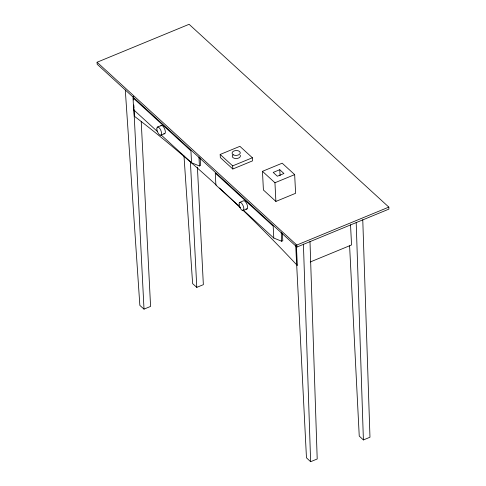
<?xml version="1.0" encoding="UTF-8"?>
<svg xmlns="http://www.w3.org/2000/svg" width="486" height="486" viewBox="0 0 486 486"><rect width="100%" height="100%" fill="white"/><g stroke="black" fill="none" stroke-linecap="round" stroke-linejoin="round"><path stroke-width="0.73" d="M97.079 62.238L189.09 24.3L388.824 207.109L388.922 209.108L296.91 247.046L97.176 64.237L97.079 62.238L296.806 245.047L296.91 247.046M157.403 127.107L161.176 125.552M161.012 135.199L164.79 133.644M220.176 154.457L239.896 146.329L252.38 157.756L252.538 160.866L232.818 169L220.334 157.573L220.176 154.457L232.66 165.884L232.818 169M160.915 134.737L191.533 162.761L199.418 165.957L200.536 165.501L200.159 158.029M232.66 165.884L252.38 157.756M262.464 171.327L282.178 163.193L294.662 174.62L295.61 193.3L275.89 201.429L263.412 190.002L262.464 171.327L274.948 182.748L275.89 201.429M279.766 169.711L273.199 172.421L277.36 176.23L283.927 173.52L279.766 169.711L280.076 175.719M274.948 182.748L294.662 174.62M239.659 202.395L243.431 200.84A4.441 1.81 67.6 0 1 247.204 204.989A4.441 1.81 67.6 0 1 246.025 208.877M243.267 210.487L247.046 208.931M243.17 210.025L273.788 238.049L281.673 241.244L282.791 240.783L282.415 233.316M296.806 245.047L388.824 207.109M125.297 90.044L139.853 305.396L144.008 309.132L150.581 306.417L141.219 121.524M183.994 155.933L192.626 283.636L196.781 287.372L203.355 284.662L197.407 167.208M310.238 261.984L351.554 244.95L350.528 224.781M295.676 244.883L306.466 457.818L310.627 461.7L317.2 458.991L309.989 241.457M349.604 245.861L359.239 436.057L363.4 439.939L369.974 437.23L362.763 219.702M157.573 131.682L133.632 109.769L133.03 97.85L190.931 150.842L191.533 162.761M240.388 207.473L215.887 185.057L215.286 173.131L273.187 226.13L273.788 238.049M296.369 245.995L297.353 265.423L296.685 264.815A1432.181 583.765 67.6 0 0 242.836 210.08M281.218 232.278L281.673 241.244M198.962 156.996L199.418 165.957M190.409 161.583L196.781 287.372M133.328 96.769L133.407 98.263M133.747 104.988L133.899 107.977M133.972 109.472L134.312 116.197A1432.181 583.765 67.6 0 1 216.258 185.038M133.225 96.198L133.413 99.988M133.686 105.292L144.008 309.132M356.189 222.412L363.4 439.939M303.416 244.166L310.627 461.7M240.236 155.228A4.101 2.454 -2.9 0 1 235.959 158.545A4.101 2.454 -2.9 0 1 232.703 155.064M160.836 125.947A4.441 1.81 67.6 0 1 164.754 129.161A4.441 1.81 67.6 0 1 163.77 133.589M219.514 188.033A1432.181 583.765 67.6 0 1 240.145 207.479M233.395 154.87A4.101 2.454 -2.9 0 0 240.169 153.382A4.101 2.454 -2.9 0 0 234.951 150.666A4.101 2.454 -2.9 0 0 233.395 154.87M239.094 204.272A4.441 1.81 67.6 0 0 242.806 210.602A4.441 1.81 67.6 0 0 242.496 204.454A4.441 1.81 67.6 0 0 239.094 204.272M156.838 128.984A4.441 1.81 67.6 0 0 160.55 135.315A4.441 1.81 67.6 0 0 160.24 129.167A4.441 1.81 67.6 0 0 156.838 128.984"/></g></svg>
